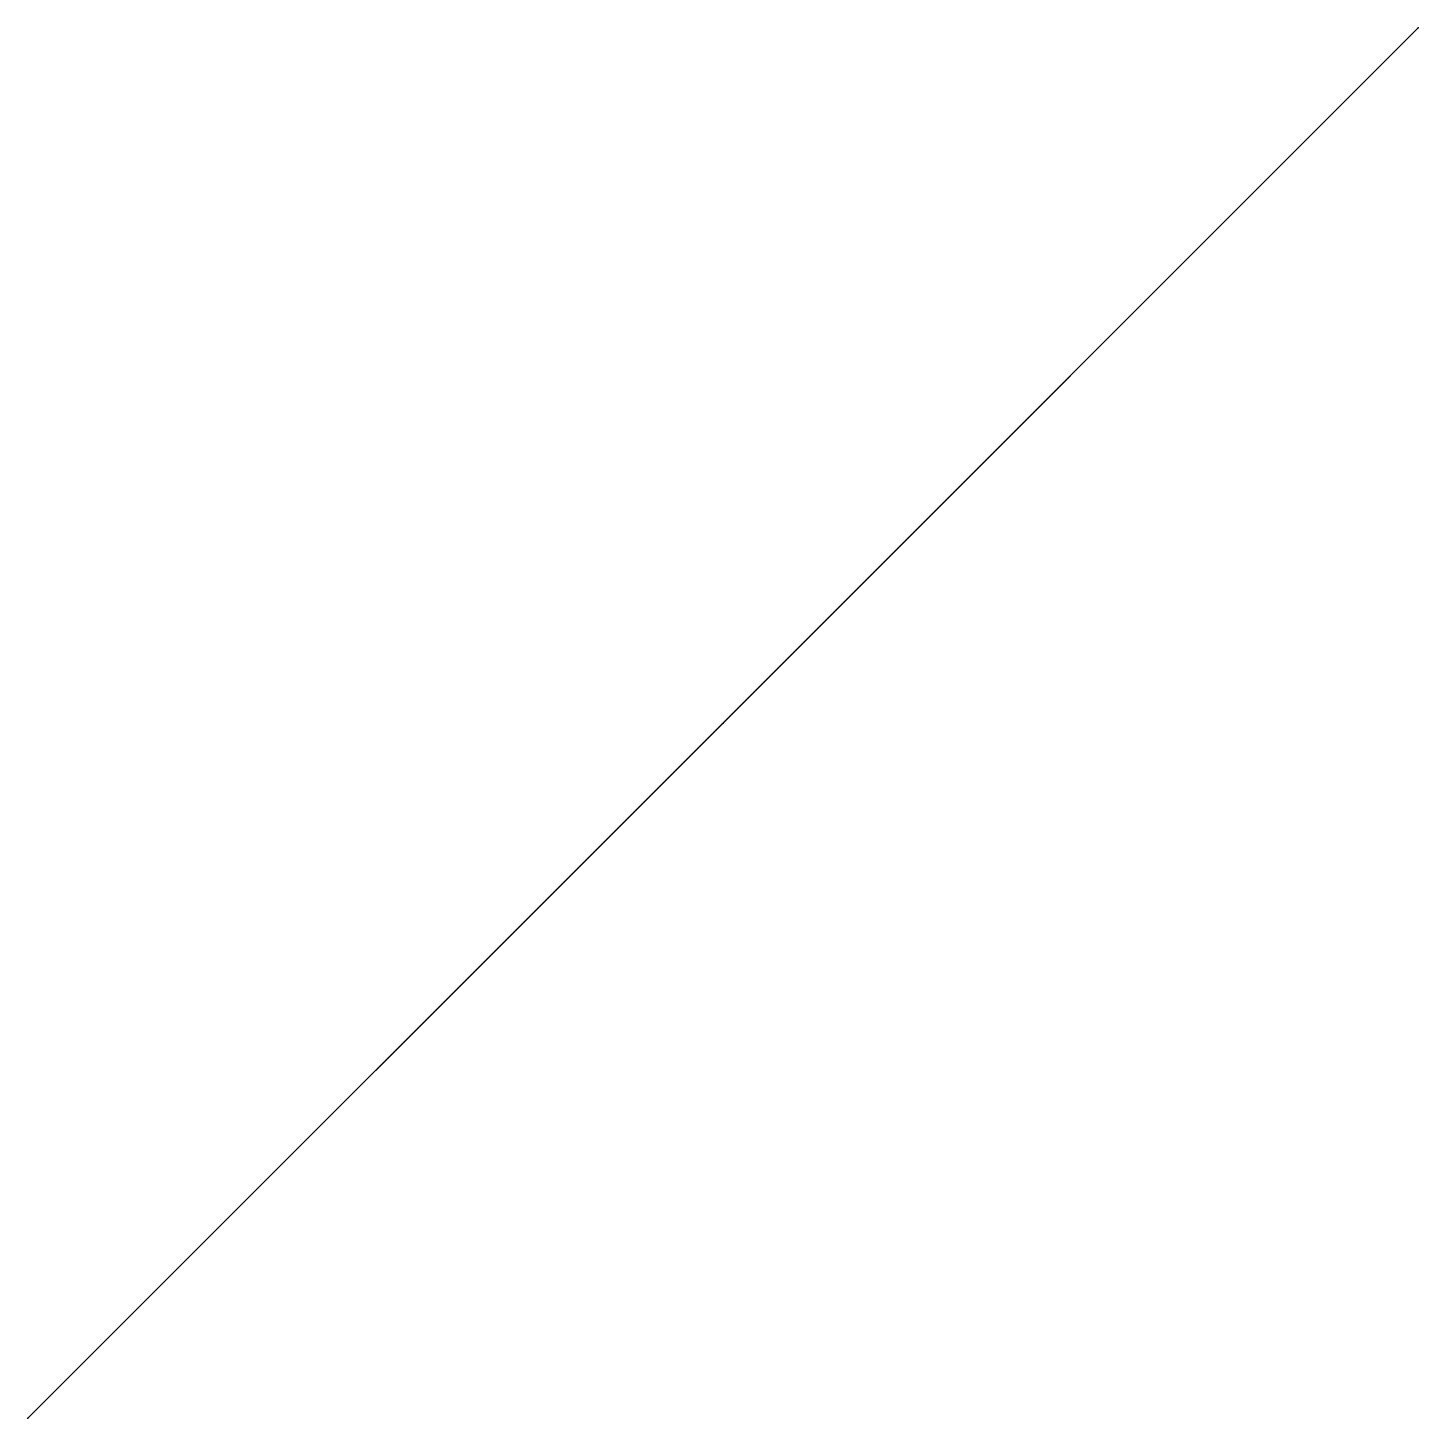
# Model space of a CAD drawing. Header units: metres. Extents: x 1 to 7, y 2 to 8.
import ezdxf

# ---------------------------------------------------------------- set-up
doc = ezdxf.new("R2010")
doc.units = ezdxf.units.M

msp = doc.modelspace()

# ---------------------------------------------------------------- linework, layer by layer
for p in [(7, 8, 9), (4, 5, 6), (1, 2, 3)]:
    msp.add_point(p)
msp.add_3dface([(1, 2, 3), (4, 5, 6), (7, 8, 9), (1, 2, 3)])

doc.saveas('drawing.dxf')
